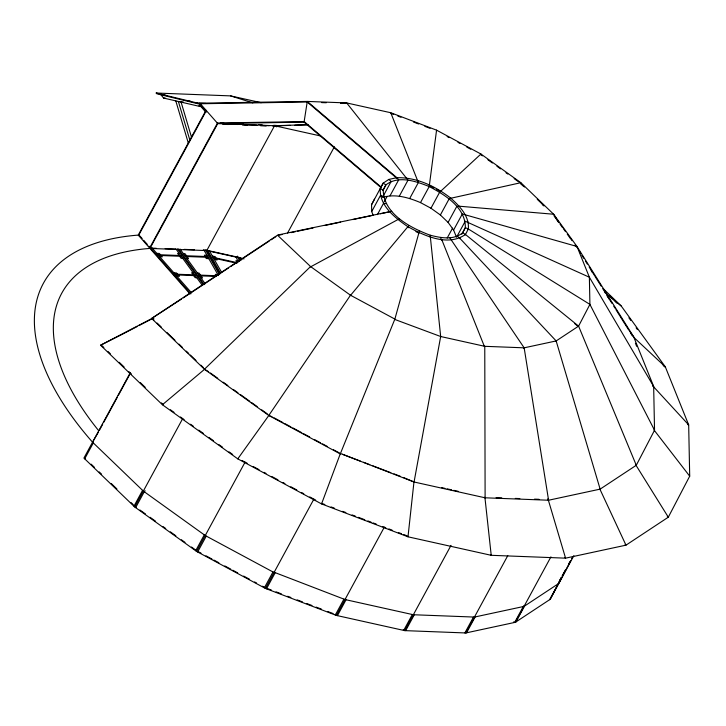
<?xml version="1.0" encoding="UTF-8"?>
<svg xmlns="http://www.w3.org/2000/svg" width="726" height="726" viewBox="0 0 726 726"><rect width="100%" height="100%" fill="white"/><g stroke="black" fill="none" stroke-linecap="round" stroke-linejoin="round"><path stroke-width="1.09" d="M413.992 481.683L407.994 536.804L491.221 555.308L565.572 558.158L625.975 545.162L668.31 517.193L689.7 476.174L688.675 424.901L665.315 366.848L621.211 305.991L603.315 288.757M382.475 197.445C395.225 193.479 408.647 197.635 420.499 202.599L429.211 186.555L436.562 130.154L390.76 112.73L346.665 102.929L307.279 101.422L199.142 103.192L199.65 103.773L307.189 102.003L396.641 178.142L396.886 177.689C416.706 177.244 435.527 186.255 450.873 198.234C459.603 206.13 469.586 216.212 468.324 228.989L465.212 234.934M430.173 235.206C440.691 237.892 453.632 240.46 462.689 232.756L465.357 227.628C465.584 207.436 445.065 194.886 429.211 186.555C415.962 181.264 398.52 175.093 385.896 184.894L383.228 190.021C383.627 214.034 410.526 227.855 430.173 235.206L440.673 336.519L414.065 482L485.113 497.8L548.584 500.232L600.139 489.133L636.285 465.266L654.534 430.246L653.663 386.477L633.725 336.918L576.998 246.477L553.629 214.234L520.869 182.698L480.939 154.021L436.562 130.154M570.672 560.653L558.793 583.441L524.027 606.401L474.423 617.073L413.366 614.74L345.013 599.54L274.083 572.233M340.376 453.478L414.065 482L403.438 477.481M391.786 211.275L277.804 235.015L151.643 318.451L204.442 369.262L268.774 415.472L340.276 453.922L394.871 319.086L419.383 231.095M346.529 103.509L346.665 102.929L341.066 103.11M310.474 266.923L399.509 218.707M340.331 453.677L321.545 503.908L407.994 536.804L407.84 536.133M350.349 295.564L408.92 225.468M373.255 215.459L371.694 211.575L371.558 204.705L374.416 199.214M635.522 464.785L636.285 465.266L578.586 326.128L465.457 234.48C447.824 246.904 424.474 235.823 407.812 226.666C395.107 217.854 379.299 205.866 380.27 188.66L383.128 183.17L388.8 179.431L396.886 177.689L398.728 179.785L390.016 195.82M574.638 323.587L578.141 326.428L578.586 326.128L589.911 304.394L589.376 277.232L576.998 246.477L462.317 213.979L453.605 230.024L456.518 237.275L465.23 221.23L589.376 277.232L653.663 386.477L652.856 386.223M560.082 579.747L561.107 577.769M130.208 372.828L83.917 458.079L134.709 506.957L196.61 551.415L265.398 588.405L336.383 615.421L404.736 630.622L465.802 632.963L515.406 622.282L550.172 599.322L561.28 578.023M562.305 576.045L564.892 571.09M571.707 558.666L572.741 556.688M200.049 104.281L156.87 93.79L156.208 93.037L200.331 103.764L199.841 104.662L205.54 111.142M206.03 110.243L138.239 235.106A299.203 145.509 28.5 0 0 92.547 442.198L143.331 491.075L205.231 535.534L274.02 572.524M206.365 110.615L138.566 235.478L139.483 235.514M217.419 123.184L149.629 248.047L156.326 248.301M98.246 430.155A278.339 135.363 28.5 0 1 149.955 248.419L217.755 123.556L304.067 122.14L381.313 187.889M152.596 318.778L153.086 317.879L153.858 318.614M98.346 432.251L92.547 442.198M99.426 430.273L102.647 424.329M103.727 422.341L117.176 397.567M118.256 395.588L129.555 374.779M93.309 442.933L84.688 458.814L85.532 458.75M272.94 126.224L273.43 125.326M149.955 248.419L206.756 250.597L274.555 125.734L274.228 125.162M142.568 490.34L133.938 506.222L134.582 505.968M134.709 506.957L182.616 418.739M144.265 491.747L135.644 507.637L136.288 507.374M144.583 491.62L145.073 490.722M287.569 233.019L334.377 146.806M371.558 204.705L383.128 183.17L385.896 184.894L382.829 190.557M371.694 211.575L380.406 195.53L383.355 196.428M382.992 196.501L391.187 181.4L388.8 179.431M384.272 201.665L386.967 196.71M377.384 214.624L383.537 203.307L386.277 203.67M195.675 550.744L204.296 534.862M196.61 551.415L245.052 462.199M206.275 536.087L197.644 551.978L198.044 551.542L201.02 553.139M399.309 196.183L408.021 180.139L346.665 102.929M417.74 181.001L390.76 112.73M409.7 198.488L418.412 182.444L417.985 180.547M429.32 185.402L429.565 184.948M407.812 226.666L407.567 227.12L408.602 227.683M453.605 230.024L448.096 222.419L440.373 214.987L430.963 208.226L439.666 192.181L480.939 154.021M440.782 190.983L440.528 191.437L436.789 189.422M418.784 233.155L419.029 232.701M440.373 214.987L449.085 198.942L450.873 198.234L520.869 182.698L520.497 183.179M450.619 198.688L450.873 198.234M430.355 237.556L430.6 237.103M448.096 222.419L456.808 206.375L459.15 206.202L553.629 214.234L558.285 221.984M458.905 206.656L459.15 206.202M441.499 240.034L440.573 237.511M447.189 238.064L452.57 228.155M272.976 571.97L264.355 587.851L264.482 587.27L262.503 586.209M265.398 588.405L313.841 499.189M275.09 572.932L266.469 588.813L266.596 588.241L271.46 590.093M467.934 222.573L468.188 222.12M461.772 234.235L465.357 227.628L468.324 228.989L589.911 304.394L654.534 430.246M459.54 238.682L459.785 238.228L457.398 236.249M468.07 229.443L468.324 228.989M343.933 599.132L335.312 615.013L335.158 614.332M336.383 615.421L384.29 527.203M346.039 599.776L337.418 615.657L337.263 614.967M412.332 614.505L403.701 630.395L403.284 629.642M404.736 630.622L451.027 545.371M405.662 630.658L414.283 614.777M464.876 632.927L473.497 617.046M465.802 632.963L507.783 555.635M466.546 632.8L475.176 616.918M523.274 606.564L514.652 622.445L513.79 621.737M515.406 622.282L550.925 556.851M515.932 621.937L524.553 606.056M558.557 582.624L559.047 581.726M559.374 581.145L561.134 577.842M562.214 575.854L563.294 573.867M563.675 573.213L565.518 569.81M568.748 563.857L569.856 561.815M549.646 599.667L558.267 583.786M550.172 599.322L573.858 555.689M394.672 319.395L440.673 336.519L484.768 346.32L524.154 347.827L556.152 340.939L578.586 326.128M394.871 319.086L350.495 295.228L268.774 415.472L272.05 416.733M268.947 415.29L237.783 458.859L162.415 404.736L100.569 345.213L153.086 317.879M238.182 458.433L237.783 458.859L321.545 503.908L321.672 503.336L324.831 504.534M350.495 295.228L310.565 266.551L204.442 369.262L208.598 371.694M204.732 369.144L162.415 404.736L163.051 404.482L161.435 402.921M484.442 346.592L441.744 239.58M523.782 348.099L524.154 347.827L449.857 237.874M555.744 341.22L556.152 340.939L459.785 238.228M151.643 318.451L181.536 299.067M183.306 297.887L228.699 267.867M230.532 266.66L269.255 241.041M271.143 239.798L275.862 236.676M524.118 605.702L523.6 606.047L524.027 606.401M100.569 345.213L121.442 334.722M122.222 334.314L137.014 326.609M138.993 325.584L151.816 318.914M520.678 184.05L521.268 183.923L524.49 187.027M282.16 234.498L277.749 235.424L310.565 266.551M290.99 232.629L295.4 231.703M297.615 231.231L313.06 227.973M325.194 225.414L340.639 222.156M352.782 219.588L371.54 215.631M380.36 213.771L389.19 211.901M275.263 125.389L276.243 125.362M200.331 103.764L217.755 123.556L274.555 125.734L308.105 124.654M278.085 125.77L290.373 125.38M294.838 125.235L307.125 124.836M217.246 122.984L304.221 121.605M156.208 93.037L230.559 95.886L261.224 102.702M321.663 102.602L326.292 102.738M340.503 103.328L345.404 103.464M160.382 94.017L163.559 98.046L165.274 98.11M199.142 103.192L205.939 103.455M220.55 123.039L223.907 123.166M239.58 123.765L242.938 123.892M258.619 124.5L261.977 124.627M223.445 123.937L237.865 124.491M244.853 124.754L257.049 125.226M261.487 125.398L269.255 125.689M222.773 124.3L228.245 124.509M242.584 125.063L247.221 125.244M260.57 125.752L266.197 125.97M139.156 235.142L138.239 235.106L189.922 293.83M165.156 248.637L175.293 249.027M184.222 249.372L194.386 249.762M203.198 250.098L206.547 250.225L240.615 257.803M179.195 253.465L177.571 253.401L179.077 255.488M183.369 253.628L184.994 253.692L186.5 255.77M156.771 253.347L159.312 253.447L160.482 254.772M206.91 255.271L204.369 255.171L205.113 256.487M180.71 255.552L157.941 254.672L158.613 255.434L181.255 256.296M184.876 255.706L207.654 256.577L208.063 257.322L185.42 256.459M159.784 256.759L162.325 256.859L161.154 255.525M208.816 258.637L206.266 258.538L205.522 257.231M182.761 258.374L181.128 258.32L179.621 256.233M186.927 258.538L188.551 258.601L187.045 256.523M193.225 272.822L191.6 272.758L193.107 274.836M197.39 272.985L199.024 273.04L200.53 275.127M173.904 272.822L176.454 272.922L177.616 274.246M217.809 274.501L215.268 274.401L216.012 275.717M175.075 274.147L194.74 274.9L195.276 275.653L175.737 274.9M216.375 275.735L198.888 275.063L199.441 275.807L215.722 276.434M176.908 276.234L179.449 276.325L178.287 275M196.782 277.731L195.158 277.668L193.651 275.59M200.957 277.895L202.581 277.958L201.075 275.871M496.094 497.664L501.748 497.873M515.306 498.399L519.825 498.571M534.518 499.134L539.037 499.307M277.341 125.607L279.537 126.097M275.372 125.589L277.568 126.079M274.555 125.734L320.602 135.971M206.756 250.597L244.036 258.883M237.765 260.997L235.95 260.598L236.749 262.576M212.337 256.006L215.177 256.641L215.921 257.948M237.511 262.748L213.081 257.313L213.508 258.066L236.658 263.211M214.252 259.373L217.101 260.008L216.357 258.692M441.626 487.627L444.947 488.371M447.162 488.861L451.581 489.841M453.795 490.34L458.224 491.32M345.957 599.431L345.013 599.54M180.311 101.431L183.578 102.194M198.851 105.724L202.127 106.486M163.559 98.046L201.746 106.894M163.668 94.816L166.953 95.614M187.762 100.669L191.047 101.468M196.528 102.802L199.813 103.6M687.622 424.574L688.675 424.901L653.2 386.359M230.559 95.886L252.848 102.856M390.561 113.301L393.683 114.49M397.839 116.069L400.979 117.267M413.43 122.004L418.621 123.983M424.846 126.351L430.064 128.33M342.481 454.276L360.35 461.083M363.499 462.28L369.806 464.676M372.955 465.883L390.824 472.68M393.982 473.878L400.289 476.283M331.129 506.939L334.287 508.136M342.69 511.34L345.839 512.538M352.146 514.934L355.304 516.132M358.453 517.329L364.761 519.734M367.91 520.932L371.059 522.13M373.164 522.929L376.313 524.136M382.62 526.532L385.769 527.729M388.927 528.927L392.076 530.134M398.383 532.53L401.532 533.728M403.638 534.527L406.787 535.724M276.089 591.853L281.361 593.859M287.696 596.264L290.854 597.471M297.188 599.885L302.461 601.89M306.681 603.497L311.953 605.502M316.173 607.108L321.446 609.114M327.78 611.519L333.053 613.534M380.27 188.66L383.228 190.021M447.134 136.533L449.131 137.604M457.97 142.36L459.939 143.421M466.809 147.115L470.775 149.247M430.255 185.91L433.985 187.916M420.499 202.599L430.963 208.226M415.916 231.612L417.849 232.656M274.038 417.804L282.949 422.596M284.928 423.657L290.863 426.852M292.85 427.913L301.762 432.714M303.74 433.776L309.684 436.97M314.63 439.629L320.574 442.833M322.553 443.895L327.508 446.554M333.443 449.748L339.387 452.942M242.157 460.574L247.13 463.242M253.093 466.455L259.055 469.658M264.028 472.336L266.015 473.406M271.978 476.61L277.94 479.813M282.913 482.491L284.901 483.561M290.863 486.765L296.825 489.977M301.798 492.645L303.786 493.716M309.748 496.92L315.71 500.132M205.975 555.807L211.928 559.011M213.916 560.073L218.871 562.741M224.824 565.944L230.768 569.139M232.756 570.209L237.711 572.878M243.664 576.072L249.608 579.275M254.563 581.943L256.55 583.005M462.689 232.756L465.457 234.48M667.321 516.585L668.31 517.193L635.749 464.867M480.621 154.538L482.436 155.845M487.872 159.747L492.409 163.014M496.929 166.254L500.559 168.859M505.986 172.761L507.81 174.068M514.135 178.614L518.682 181.881M210.431 373.01L217.764 378.282M223.263 382.23L227.846 385.515M233.345 389.472L237.919 392.757M240.669 394.735L249.835 401.315M251.668 402.631L257.167 406.578M261.75 409.872L267.25 413.82M170.383 409.745L174.049 412.377M180.465 416.978L184.123 419.61M190.539 424.22L193.288 426.189M198.788 430.137L203.371 433.431M208.861 437.379L213.444 440.673M218.943 444.621L222.61 447.252M229.017 451.853L232.683 454.485M139.964 510.015L145.49 513.981M150.082 517.284L155.6 521.25M162.96 526.532L165.719 528.51M170.32 531.813L175.837 535.779M181.355 539.745L185.03 542.386M191.473 547.005L196.074 550.308M604.713 292.424L621.211 305.991M614.958 301.245L617.563 303.386L616.147 302.016M599.485 488.589L600.139 489.133L556.152 340.939M625.122 544.455L625.975 545.162L599.685 488.68M396.886 177.689L307.279 101.422L304.067 122.14L304.149 121.551L381.54 187.426M633.435 337.018L665.315 366.848L664.344 366.712L663.029 364.906M537.258 199.314L543.656 205.467M521.44 184.331L523.047 185.874M542.34 204.442L543.946 205.984M609.831 295.899L614.695 300.591M152.288 318.405L153.912 319.957M157.152 323.079L161.199 326.972M166.871 332.435L174.966 340.231M179.013 344.124L182.253 347.237M186.301 351.139L188.733 353.48M190.357 355.032L196.02 360.495M200.884 365.169L203.307 367.51M101.404 345.149L103.836 347.491M107.893 351.393L110.325 353.734M119.255 362.319L124.119 367.002M128.983 371.694L131.415 374.035M140.345 382.62L145.209 387.303M91.158 464.168L94.38 467.272M99.199 471.909L101.613 474.232M111.269 483.525L116.895 488.943M131.107 502.619L133.221 504.652M548.076 499.651L548.584 500.232L524.154 347.827M201.538 107.276L206.057 112.412M564.919 557.414L565.572 558.158L547.921 498.689M151.916 247.829L191.464 292.769M139.819 235.896L142.16 238.545M143.657 240.252L147.287 244.372M148.776 246.069L190.847 293.867M653.999 429.974L689.7 476.174M628.907 317.825L630.876 320.538M636.121 327.78L637.437 329.595M555.735 218.136L559.056 222.728M563.585 228.971L565.545 231.676M569.429 237.039L572.088 240.705M575.264 245.089L576.553 246.876M554.101 215.994L555.417 217.809M560.018 224.153L562.65 227.782M567.251 234.135L569.883 237.765M575.146 245.025L576.462 246.84M629.76 331.455L633.725 336.918M180.012 248.991L205.186 283.739M178.378 248.927L204.224 284.592M177.462 248.891L203.307 284.556M175.837 248.827L202.345 285.409M579.557 251.659L580.755 253.574M581.925 255.434L583.713 258.284M585.501 261.133L587.361 264.101M589.158 266.968L590.919 269.89M591.391 270.644L594.558 275.581M594.975 276.352L601.164 286.108M602.798 288.712L604.767 291.843M606.428 294.611L608.37 297.587M608.76 298.223L610.502 301.108M610.766 301.417L611.964 303.332M613.769 306.2L614.967 308.114M615.92 309.63L617.109 311.527M617.372 311.944L620.685 317.235M620.966 317.679L624.315 323.134M624.569 323.424L625.767 325.339M626.057 325.793L628.77 330.121M630.567 332.989L632.373 335.866M591.164 270.417L592.352 272.314M607.263 296.09L609.05 298.94M275.934 125.516L276.724 126.896M484.796 497.228L485.113 497.8L484.768 346.32M490.803 554.573L491.221 555.308L484.914 497.392M209.306 250.661L221.611 272.359M207.464 250.252L220.414 273.076M206.547 250.225L219.942 273.829M205.512 249.989L219.016 273.793M203.87 249.925L218.417 275.562M635.413 343.207L636.675 346.329M240.742 257.83L241.586 259.926M238.918 257.421L240.188 260.58M237.475 256.142L239.589 261.396M236.077 256.795L238.192 262.041M191.528 137.268L180.937 101.576L178.387 101.486L189.949 140.417M175.792 100.878L188.379 143.294"/></g></svg>
